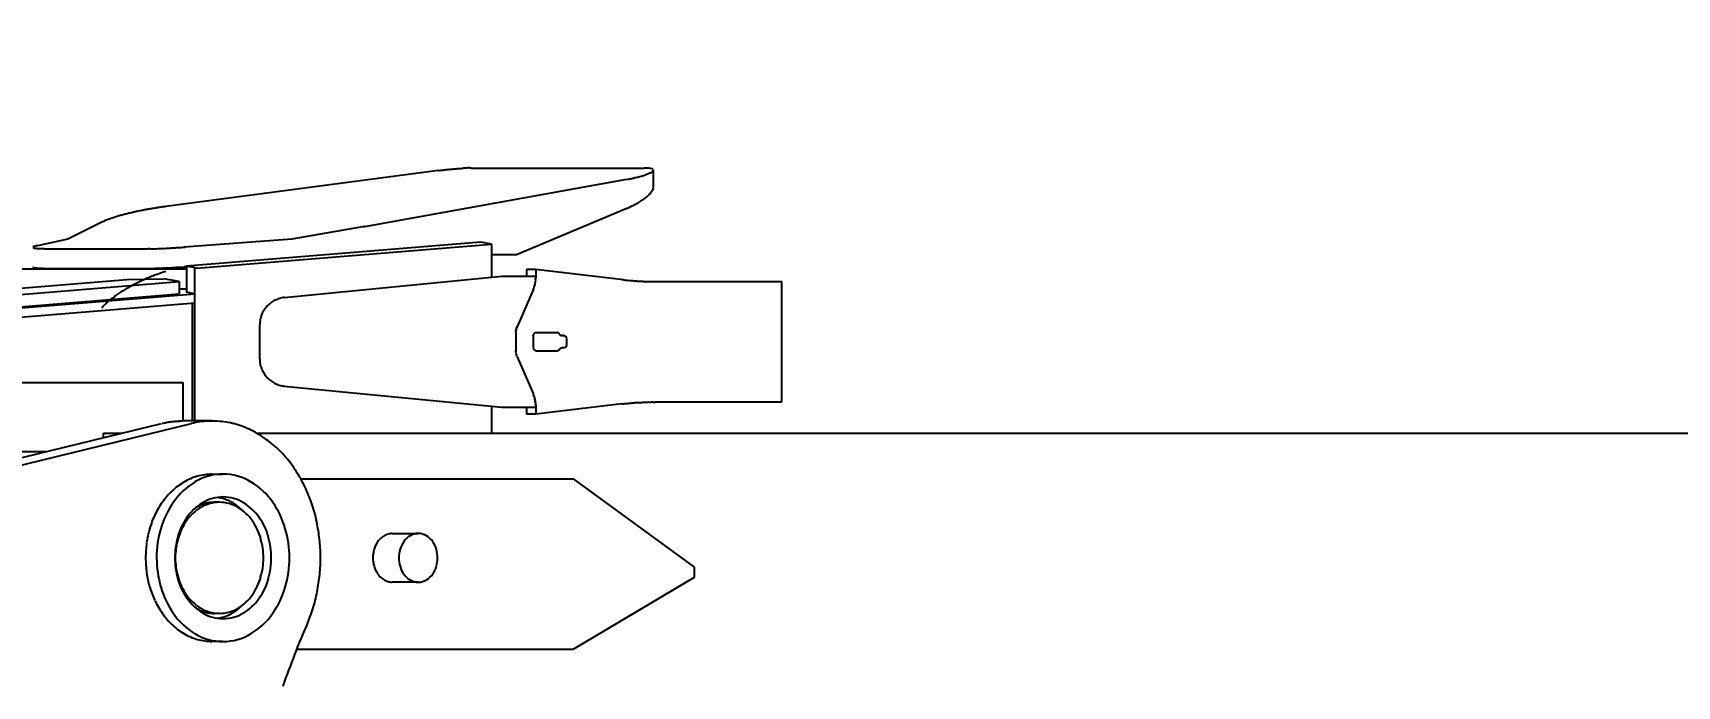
# Model space of a CAD drawing. Header units: metres. Extents: x 668617 to 675126, y 2286318 to 2293677.
# Drawn here: x 669154.351 to 669155.915, y 2287258.284 to 2287258.906 of the extents above; entities that cross this region are included whole.
import ezdxf

# ---------------------------------------------------------------- set-up
doc = ezdxf.new("R2010")
doc.units = ezdxf.units.M
doc.header["$MEASUREMENT"] = 0
doc.linetypes.add('DASHED2', pattern=[0.375, 0.25, -0.125])
doc.layers.add('0_DETALLES_COTAS', color=252, linetype='Continuous')
doc.layers.add('0_VEH_CONSTRUCCION', color=250, linetype='Continuous')
doc.styles.get("Standard").update_dxf_attribs({"font": 'arial.ttf'})
doc.dimstyles.get("Standard").update_dxf_attribs({"dimtxt": 0.18, "dimasz": 0.18, "dimexe": 0.18, "dimexo": 0.0625, "dimgap": 0.09, "dimtad": 0, "dimtih": 1, "dimtoh": 1, "dimdec": 4, "dimzin": 0, "dimdsep": 46, "dimtxsty": 'Standard', "dimcen": 0.09, "dimadec": 0, "dimazin": 0, "dimtfac": 1, "dimtdec": 4, "dimtofl": 0, "dimtmove": 0, "dimatfit": 3, "dimfxl": 1, "dimtolj": 1, "dimtzin": 0, "dimarcsym": 0})

# ---------------------------------------------------------------- blocks, each defined once
blk = doc.blocks.new('excavadora planta')
at = {"color": 0}
for p, q in [((-5.5322, 0.0151), (-5.4525, 0.0623)), ((-5.2698, 0.0623), (-5.4525, 0.0623)), ((-5.2211, 0.0573), (-5.2138, 0.0573)), ((-5.2187, 0.0387), (-5.2157, 0.0387)), ((-5.5322, 0.008), (-5.5322, 0.0151)), ((-5.35, 0.0181), (-5.3329, 0.0181)), ((-4.7755, 0.0121), (-5.1806, -0.0868)), ((-5.5322, 0.008), (-5.4525, -0.0502)), ((-4.8748, -0.0074), (-5.2002, -0.0868)), ((-5.3329, -0.0141), (-5.35, -0.0141)), ((-5.2187, -0.0347), (-5.2157, -0.0347)), ((-5.2724, -0.0502), (-5.4525, -0.0502)), ((-5.2138, -0.0533), (-5.2211, -0.0533)), ((-4.8955, -0.0683), (-5.105, -0.0683)), ((-5.2434, -0.0804), (-6.593, -0.0804)), ((-5.3984, -0.0982), (-5.3984, -0.0804)), ((-5.1423, -0.0804), (-5.1544, -0.0804)), ((-5.1423, -0.0774), (-5.1423, -0.0804)), ((-5.4845, -0.0997), (-5.4276, -0.093)), ((-5.4276, -0.0998), (-5.4276, -0.093)), ((-5.4276, -0.093), (-5.4216, -0.093)), ((-5.4052, -0.0975), (-5.4275, -0.0975)), ((-5.4216, -0.0975), (-5.4216, -0.093)), ((-5.2616, -0.1115), (-5.4052, -0.0975)), ((-5.2138, -0.0884), (-5.1942, -0.0884)), ((-5.2025, -0.0884), (-5.2025, -0.1892)), ((-5.2009, -0.0884), (-5.2009, -0.1664)), ((-5.1947, -0.0884), (-5.1947, -0.1138)), ((-5.5902, -0.101), (-5.5902, -0.1805)), ((-5.5066, -0.101), (-5.5902, -0.101)), ((-5.4153, -0.1308), (-5.4259, -0.1065)), ((-4.5651, -0.1138), (-5.1947, -0.1138)), ((-5.2454, -0.1295), (-5.2454, -0.152)), ((-5.4481, -0.1387), (-5.4481, -0.1428)), ((-5.4461, -0.1367), (-5.4451, -0.1367)), ((-5.428, -0.1347), (-5.4417, -0.1347)), ((-5.4269, -0.1351), (-5.4271, -0.1349)), ((-5.4268, -0.1352), (-5.4269, -0.1351)), ((-5.4261, -0.1367), (-5.4261, -0.1448)), ((-5.4145, -0.1466), (-5.4145, -0.1349)), ((-4.8582, -0.1384), (-5.2025, -0.1665)), ((-5.4473, -0.1443), (-5.4472, -0.1444)), ((-5.4472, -0.1444), (-5.447, -0.1445)), ((-5.4461, -0.1448), (-5.4451, -0.1448)), ((-5.4442, -0.145), (-5.4443, -0.145)), ((-5.444, -0.1451), (-5.4442, -0.145)), ((-5.4439, -0.1452), (-5.444, -0.1451)), ((-5.4438, -0.1453), (-5.4439, -0.1452)), ((-5.443, -0.1463), (-5.4429, -0.1464)), ((-5.4429, -0.1464), (-5.4428, -0.1465)), ((-5.4428, -0.1465), (-5.4426, -0.1465)), ((-5.4426, -0.1465), (-5.4425, -0.1466)), ((-5.428, -0.1468), (-5.4417, -0.1468)), ((-5.4259, -0.175), (-5.4153, -0.1507)), ((-4.8582, -0.1444), (-5.2025, -0.1725)), ((-4.8557, -0.1449), (-5.1921, -0.1724)), ((-4.8557, -0.153), (-5.1921, -0.1805)), ((-4.8405, -0.1559), (-5.1575, -0.1818)), ((-5.2616, -0.17), (-5.4052, -0.184)), ((-5.2025, -0.1725), (-5.1969, -0.1736)), ((-5.1969, -0.1907), (-5.1969, -0.1736)), ((-5.1921, -0.1805), (-5.1921, -0.1724)), ((-5.5066, -0.1805), (-5.5902, -0.1805)), ((-5.4855, -0.1817), (-5.4276, -0.1885)), ((-5.4276, -0.1885), (-5.4276, -0.1832)), ((-5.4052, -0.184), (-5.4275, -0.184)), ((-5.4216, -0.1885), (-5.4216, -0.184)), ((-5.3984, -0.2053), (-5.3984, -0.1833)), ((-5.1921, -0.1757), (-5.1969, -0.1757)), ((-5.1921, -0.1805), (-5.182, -0.1824)), ((-5.1575, -0.1818), (-5.182, -0.1824)), ((-5.4276, -0.1885), (-5.4216, -0.1885)), ((-5.2039, -0.1894), (-5.3984, -0.2053)), ((-5.3913, -0.2066), (-5.1969, -0.1907)), ((-5.2039, -0.1894), (-5.1969, -0.1907)), ((-4.4885, -0.1889), (-5.1969, -0.1889)), ((-5.1969, -0.1903), (-5.1954, -0.1902)), ((-5.1048, -0.1892), (-5.1716, -0.1892)), ((-5.4149, -0.1985), (-5.4879, -0.229)), ((-5.3984, -0.1985), (-5.4149, -0.1985)), ((-5.3984, -0.2053), (-5.3913, -0.2066)), ((-5.2666, -0.2085), (-5.1954, -0.2033)), ((-5.1048, -0.2022), (-5.1716, -0.2022)), ((-5.1186, -0.2085), (-5.0985, -0.2042)), ((-5.3147, -0.2169), (-5.4879, -0.2481)), ((-5.3132, -0.2166), (-5.2666, -0.2085)), ((-5.141, -0.2197), (-5.1186, -0.2085)), ((-5.3635, -0.2539), (-5.1834, -0.2301)), ((-5.5054, -0.2429), (-5.5054, -0.2541)), ((-5.3852, -0.2555), (-5.4992, -0.2555))]:
    blk.add_line(p, q, dxfattribs=at)
for centre, radius, start, end in [((-5.9058, 0.3157), 0.6846, 338.5983, 340.4675), ((-5.8942, 0.3111), 0.6722, 336.6949, 338.5987), ((-5.2209, 0.0208), 0.0365, 90.3139, 120.9616), ((-5.2213, 0.0208), 0.0365, 58.9873, 89.6841), ((-5.2138, 0.022), 0.0352, 74.0851, 89.9577), ((-5.2147, 0.0193), 0.0381, 59.3285, 74.0256), ((-5.1822, 0.0044), 0.1031, 156.7297, 163.1882), ((-5.2158, 0.0124), 0.0463, 121.0758, 145.2117), ((-5.2265, 0.0124), 0.0464, 34.7473, 58.8756), ((-5.2173, 0.0148), 0.0433, 46.3708, 59.3167), ((-5.2218, 0.0101), 0.0498, 35.1362, 46.3883), ((-5.177, 0.0029), 0.1085, 163.1798, 169.3172), ((-5.2051, 0.0047), 0.0595, 145.0214, 163.8275), ((-5.2172, 0.0096), 0.0337, 121.0751, 145.2104), ((-5.2152, 0.0089), 0.0308, 121.0763, 145.2129), ((-5.221, 0.0157), 0.0265, 90.3139, 120.961), ((-5.2097, 0.0096), 0.0338, 132.5766, 134.5266), ((-5.2102, 0.0101), 0.0331, 130.5824, 132.5762), ((-5.2107, 0.0107), 0.0323, 128.5527, 130.5908), ((-5.2186, 0.0145), 0.0242, 90.314, 120.9622), ((-5.2112, 0.0113), 0.0316, 126.4621, 128.5448), ((-5.2116, 0.0118), 0.0309, 124.3419, 126.4691), ((-5.212, 0.0124), 0.0302, 122.1649, 124.3364), ((-5.2123, 0.0129), 0.0296, 119.9536, 122.1683), ((-5.2126, 0.0135), 0.029, 117.6954, 119.9521), ((-5.2129, 0.014), 0.0284, 115.3927, 117.6899), ((-5.2131, 0.0144), 0.0279, 113.061, 115.3965), ((-5.2133, 0.0149), 0.0274, 110.6923, 113.0633), ((-5.2134, 0.0153), 0.027, 108.2913, 110.6947), ((-5.2136, 0.0157), 0.0266, 105.8528, 108.2851), ((-5.2213, 0.0157), 0.0265, 59.0127, 89.6863), ((-5.2137, 0.016), 0.0262, 103.3964, 105.8531), ((-5.2137, 0.0163), 0.0259, 100.8666, 103.4028), ((-5.2189, 0.0145), 0.0242, 59.0127, 89.6861), ((-5.2138, 0.0165), 0.0257, 98.3035, 100.8613), ((-5.2157, 0.0156), 0.0231, 88.1145, 90.2023), ((-5.2157, 0.0156), 0.0231, 86.009, 88.1149), ((-5.2157, 0.0155), 0.0232, 83.9074, 86.0202), ((-5.2157, 0.0154), 0.0233, 81.7769, 83.8934), ((-5.2157, 0.0153), 0.0234, 79.6628, 81.7799), ((-5.2157, 0.0151), 0.0236, 77.5453, 79.6599), ((-5.2158, 0.0149), 0.0238, 75.521, 77.5528), ((-5.2158, 0.0147), 0.024, 73.501, 75.5132), ((-5.2159, 0.0144), 0.0243, 71.5177, 73.5081), ((-5.216, 0.0141), 0.0246, 69.5431, 71.5099), ((-5.2251, 0.0095), 0.0337, 34.7662, 58.9008), ((-5.2161, 0.0138), 0.0249, 67.6135, 69.5549), ((-5.2163, 0.0135), 0.0253, 65.691, 67.6056), ((-5.2223, 0.0089), 0.0308, 34.7676, 58.9006), ((-5.2164, 0.0132), 0.0256, 63.8, 65.6866), ((-5.2166, 0.0128), 0.026, 61.9435, 63.801), ((-5.2168, 0.0124), 0.0265, 60.1278, 61.9557), ((-5.217, 0.012), 0.0269, 58.3147, 60.1121), ((-5.2372, 0.0047), 0.0595, 16.1372, 34.9374), ((-5.2273, 0.0062), 0.0565, 25.259, 35.1613), ((-5.1734, 0.0022), 0.1121, 169.3101, 175.2473), ((-5.2095, 0.004), 0.0433, 145.0198, 163.8259), ((-5.2081, 0.0038), 0.0395, 145.0223, 163.8285), ((-5.2328, 0.004), 0.0433, 16.1366, 34.9553), ((-5.2294, 0.0038), 0.0395, 16.1386, 34.9575), ((-5.2327, 0.0036), 0.0625, 16.3359, 25.2826), ((-5.3454, 0.0028), 0.0173, 144.9506, 163.7702), ((-5.3485, 0.005), 0.0135, 121.0214, 145.1399), ((-5.35, 0.0075), 0.0106, 90.3109, 120.9073), ((-5.3501, 0.0075), 0.0106, 59.0999, 89.6898), ((-5.3516, 0.005), 0.0135, 34.7647, 58.9826), ((-5.3547, 0.0028), 0.0173, 16.1374, 34.9567), ((-5.3329, 0.0078), 0.0102, 74.1505, 89.9585), ((-5.3332, 0.007), 0.0111, 59.3878, 74.091), ((-5.3339, 0.0057), 0.0126, 46.4223, 59.3756), ((-5.3352, 0.0044), 0.0145, 35.181, 46.4397), ((-5.3368, 0.0032), 0.0164, 25.2989, 35.2065), ((-5.1717, 0.002), 0.1138, 175.2407, 181.0953), ((-5.1967, 0.0021), 0.0683, 163.6614, 180.071), ((-5.2034, 0.0021), 0.0496, 163.6604, 180.0711), ((-5.2025, 0.0021), 0.0453, 163.6631, 180.0716), ((-5.2349, 0.0021), 0.0453, 359.9296, 16.3052), ((-5.2389, 0.0021), 0.0496, 359.9291, 16.3031), ((-5.2456, 0.0021), 0.0683, 359.9294, 16.3037), ((-5.2369, 0.0024), 0.067, 8.0072, 16.3563), ((-5.2393, 0.002), 0.0693, 359.9587, 8.026), ((-5.3429, 0.002), 0.0199, 163.6037, 180.0717), ((-5.3429, 0.002), 0.0199, 179.9298, 196.3045), ((-5.3571, 0.002), 0.0199, 359.9298, 16.3045), ((-5.3571, 0.002), 0.0199, 343.6037, 0.0717), ((-5.3384, 0.0025), 0.0182, 16.3706, 25.3207), ((-5.3396, 0.0021), 0.0195, 8.0421, 16.3933), ((-5.3403, 0.002), 0.0202, 359.9911, 8.0591), ((-5.3403, 0.002), 0.0202, 351.8643, 0.0074), ((-5.1967, 0.0019), 0.0683, 179.9294, 196.3037), ((-5.2034, 0.0019), 0.0496, 179.9298, 196.305), ((-5.2025, 0.002), 0.0453, 179.9291, 196.3031), ((-5.2349, 0.002), 0.0453, 343.6593, 0.0709), ((-5.2389, 0.0019), 0.0496, 343.6626, 0.0715), ((-5.2455, 0.0019), 0.0683, 343.6618, 0.0712), ((-5.2393, 0.002), 0.0693, 351.9024, 359.9759), ((-5.3454, 0.0012), 0.0173, 196.138, 214.9574), ((-5.3485, -0.001), 0.0135, 214.7635, 238.9815), ((-5.3516, -0.001), 0.0135, 301.0214, 325.1399), ((-5.3547, 0.0012), 0.0173, 324.9506, 343.7702), ((-5.3352, -0.0004), 0.0145, 313.4402, 324.693), ((-5.3368, 0.0008), 0.0164, 324.6711, 334.6084), ((-5.3384, 0.0015), 0.0182, 334.5848, 343.5429), ((-5.3396, 0.0019), 0.0195, 343.5238, 351.8859), ((-5.1721, 0.002), 0.1134, 181.0885, 186.9548), ((-5.2081, 0.0002), 0.0395, 196.137, 214.9562), ((-5.2294, 0.0002), 0.0395, 325.019, 343.8258), ((-5.2369, 0.0016), 0.0669, 343.5603, 351.9204), ((-5.35, -0.0035), 0.0106, 239.1003, 269.6902), ((-5.3501, -0.0035), 0.0106, 270.3113, 300.9077), ((-5.3329, -0.0038), 0.0102, 270.0407, 285.8371), ((-5.3332, -0.003), 0.0111, 285.8999, 300.5638), ((-5.3339, -0.0017), 0.0126, 300.5719, 313.4581), ((-5.1745, 0.0017), 0.111, 186.9476, 192.9419), ((-5.2051, -0.0007), 0.0595, 196.1375, 214.9382), ((-5.2095, 0), 0.0433, 196.1377, 214.9568), ((-5.2328, 0), 0.0433, 325.0216, 343.828), ((-5.2372, -0.0007), 0.0595, 325.0213, 343.8276), ((-5.2326, 0.0004), 0.0625, 334.6265, 343.581), ((-5.1788, 0.0007), 0.1067, 192.9347, 199.1741), ((-5.2172, -0.0055), 0.0337, 214.7678, 238.9017), ((-5.2152, -0.0049), 0.0308, 214.7663, 238.902), ((-5.2096, -0.0055), 0.034, 225.1426, 227.0903), ((-5.2101, -0.006), 0.0332, 227.0946, 229.0878), ((-5.2106, -0.0066), 0.0324, 229.0818, 231.1212), ((-5.2186, -0.0105), 0.0242, 239.0139, 269.6859), ((-5.2111, -0.0072), 0.0317, 231.123, 233.2097), ((-5.2115, -0.0077), 0.031, 233.2167, 235.3513), ((-5.2189, -0.0105), 0.0242, 270.3147, 300.9602), ((-5.225, -0.0055), 0.0337, 301.0754, 325.2118), ((-5.2223, -0.0049), 0.0308, 301.0727, 325.208), ((-5.2164, -0.0092), 0.0255, 293.8299, 295.6957), ((-5.2165, -0.0089), 0.0259, 295.6816, 297.5226), ((-5.2167, -0.0085), 0.0263, 297.5278, 299.3429), ((-5.2169, -0.0081), 0.0268, 299.343, 301.1312), ((-5.2272, -0.0022), 0.0565, 324.7464, 334.6501), ((-5.1844, -0.0013), 0.1007, 199.1657, 205.7779), ((-5.2158, -0.0083), 0.0464, 214.7478, 238.8763), ((-5.221, -0.0117), 0.0265, 239.0136, 269.6861), ((-5.2119, -0.0083), 0.0303, 235.3391, 237.5215), ((-5.2123, -0.0089), 0.0297, 237.5297, 239.7601), ((-5.2126, -0.0094), 0.029, 239.7587, 242.0362), ((-5.2128, -0.0099), 0.0285, 242.0355, 244.3593), ((-5.2131, -0.0104), 0.0279, 244.3594, 246.7279), ((-5.2133, -0.0108), 0.0274, 246.7318, 249.1429), ((-5.2134, -0.0113), 0.027, 249.1373, 251.5883), ((-5.2136, -0.0116), 0.0266, 251.5874, 254.0751), ((-5.2213, -0.0117), 0.0265, 270.3137, 300.9613), ((-5.2137, -0.012), 0.0262, 254.0772, 256.5979), ((-5.2137, -0.0123), 0.0259, 256.6009, 259.15), ((-5.2138, -0.0125), 0.0257, 259.1519, 261.7557), ((-5.2157, -0.0116), 0.0231, 270.0037, 272.0803), ((-5.2157, -0.0115), 0.0231, 272.0776, 274.1528), ((-5.2157, -0.0115), 0.0232, 274.1504, 276.1912), ((-5.2157, -0.0114), 0.0233, 276.194, 278.2005), ((-5.2157, -0.0112), 0.0234, 278.1965, 280.1968), ((-5.2157, -0.0111), 0.0236, 280.2006, 282.192), ((-5.2158, -0.0109), 0.0238, 282.1946, 284.1745), ((-5.2158, -0.0107), 0.024, 284.1701, 286.136), ((-5.2159, -0.0104), 0.0243, 286.1395, 288.0891), ((-5.216, -0.0102), 0.0245, 288.0902, 290.0217), ((-5.2161, -0.0099), 0.0248, 290.0116, 291.9227), ((-5.2162, -0.0096), 0.0252, 291.9288, 293.8182), ((-5.2265, -0.0084), 0.0463, 301.075, 325.2112), ((-5.2173, -0.0108), 0.0433, 300.6342, 313.5463), ((-5.2217, -0.0061), 0.0497, 313.5291, 324.7709), ((-5.1909, -0.0044), 0.0935, 205.7683, 212.8941), ((-5.2209, -0.0168), 0.0365, 238.9883, 269.6844), ((-5.2213, -0.0168), 0.0365, 270.3137, 300.961), ((-5.2138, -0.018), 0.0352, 270.042, 285.9059), ((-5.2147, -0.0153), 0.0381, 285.9648, 300.6223), ((-5.1976, -0.0088), 0.0855, 212.8845, 220.676), ((-5.2037, -0.014), 0.0775, 220.6674, 229.2738), ((-5.2086, -0.0197), 0.0699, 229.2683, 238.8023), ((-5.2119, -0.0251), 0.0636, 238.8064, 249.2812), ((-5.2134, -0.0293), 0.0592, 249.298, 260.551), ((-5.2139, -0.0308), 0.0576, 272.2668, 283.8111), ((-2.2303, -12.8398), 13.0898, 103.02678, 103.03045), ((-5.2138, -0.0313), 0.0571, 260.5799, 272.2332), ((-5.0692, -16.5031), 16.4151, 90.43356, 90.43654), ((-4.8248, -16.5089), 16.4246, 91.28277, 91.28575), ((-4.5776, -16.5031), 16.4262, 92.14243, 92.14541), ((-4.3892, -15.3252), 15.2579, 93.01171, 93.01492), ((-4.1622, -15.317), 15.2634, 93.86086, 93.86407), ((-3.9326, -15.3062), 15.2698, 94.7201, 94.72331), ((-3.802, -14.274), 14.2535, 95.58126, 95.5847), ((-3.5272, -14.8377), 14.8428, 96.42234, 96.42555), ((-3.4361, -13.8443), 13.8673, 97.25204, 97.25548), ((-3.2368, -13.8316), 13.8813, 98.07119, 98.07463), ((-3.0325, -13.8164), 13.8964, 98.9106, 98.91404), ((-2.8307, -13.7962), 13.9092, 99.7413, 99.74474), ((-2.791, -12.9204), 13.0541, 100.56004, 100.56371), ((-2.6041, -12.8943), 13.0641, 101.38305, 101.38672), ((-2.4149, -12.8706), 13.0796, 102.21253, 102.2162), ((-5.4405, -18.1008), 18, 90.20615, 90.2105), ((-5.3199, -17.2065), 17.1065, 90.61614, 90.62073), ((-5.1961, -17.2121), 17.114, 91.02592, 91.0305), ((-5.0703, -17.2178), 17.1223, 91.44162, 91.44621), ((-4.9465, -17.2196), 17.1277, 91.85101, 91.85559), ((-4.8531, -16.4098), 16.3217, 92.2658, 92.27061), ((-4.7351, -16.4097), 16.3268, 92.67478, 92.6796), ((-4.6153, -16.4096), 16.3327, 93.08978, 93.0946), ((-4.4955, -16.4095), 16.3395, 93.50446, 93.50927), ((-4.3757, -16.4077), 16.3454, 93.91919, 93.92401), ((-4.3138, -15.6646), 15.6087, 94.32723, 94.33227), ((-4.1977, -15.6611), 15.6144, 94.74807, 94.75311), ((-4.085, -15.6558), 15.6189, 95.15664, 95.16168), ((-3.9706, -15.6523), 15.6261, 95.57059, 95.57563), ((-3.927, -14.9678), 14.9494, 95.98599, 95.99126), ((-3.8192, -14.9611), 14.9544, 96.3944, 96.39967), ((6.4695, 0.0522), 11.8981, 180.72459, 180.72711), ((6.4798, 0.3565), 11.9161, 182.18994, 182.19246), ((6.4764, 0.6575), 11.928, 183.63769, 183.64021), ((6.4628, 0.9584), 11.9373, 185.08599, 185.08851), ((6.9924, 1.3162), 12.5004, 186.50689, 186.50918), ((7.0415, 1.6322), 12.5887, 187.91309, 187.91539), ((7.0868, 1.952), 12.6814, 189.31843, 189.32073), ((7.1208, 2.2756), 12.7713, 190.72859, 190.73088), ((8.5402, 2.9077), 14.288, 192.16174, 192.1638), ((8.5487, 3.2757), 14.3783, 193.5901, 193.59216), ((8.5488, 3.652), 14.4715, 195.04037, 195.04243), ((8.5364, 4.0325), 14.563, 196.50099, 196.50305), ((8.5031, 4.4172), 14.6452, 197.98327, 197.98533), ((10.2021, 5.4105), 16.5732, 199.43821, 199.44005), ((10.1316, 5.8528), 16.6597, 200.95518, 200.95702), ((10.0517, 6.2856), 16.7456, 202.43795, 202.43978), ((-5.2633, -0.1293), 0.0179, 79.208, 84.4932), ((-5.2633, -0.1293), 0.0179, 73.8068, 79.2081), ((-5.2633, -0.1293), 0.0179, 68.4763, 73.8059), ((-5.2633, -0.1293), 0.0179, 63.1546, 68.4804), ((-5.2633, -0.1294), 0.0179, 57.8317, 63.1517), ((-5.2633, -0.1294), 0.0179, 52.5163, 57.8292), ((-5.2634, -0.1294), 0.018, 47.2148, 52.5194), ((-5.2634, -0.1294), 0.018, 41.9185, 47.2142), ((-5.2634, -0.1294), 0.018, 36.6328, 41.9189), ((-5.2634, -0.1295), 0.018, 31.3531, 36.6296), ((-5.2635, -0.1295), 0.0181, 26.0867, 31.354), ((-5.2635, -0.1295), 0.0181, 20.8334, 26.092), ((-5.2635, -0.1295), 0.0181, 15.544, 20.8294), ((-5.2635, -0.1295), 0.0182, 10.3026, 15.5456), ((-5.2635, -0.1295), 0.0182, 5.1018, 10.3006), ((-5.2636, -0.1295), 0.0182, 359.8759, 5.1023), ((4.3869, -1.4272), 9.919, 172.53424, 172.53538), ((5.1593, -0.572), 10.6162, 177.66016, 177.66108), ((4.1759, -3.3938), 10.1596, 161.30912, 161.31026), ((4.3492, -2.4067), 10.0564, 166.96297, 166.96412), ((3.8595, -4.3658), 10.2226, 155.56946, 155.5706), ((3.4149, -5.2926), 10.2528, 149.81575, 149.81689), ((2.8272, -6.1591), 10.2339, 143.95654, 143.95769), ((2.134, -6.9351), 10.1828, 138.11938, 138.12053), ((1.3504, -7.6208), 10.1101, 132.25013, 132.25128), ((0.4763, -8.1708), 9.9814, 126.40211, 126.40325), ((-0.4505, -8.6154), 9.8412, 120.51169, 120.51284), ((-0.3787, -11.1022), 12.0799, 114.80589, 114.80681), ((-1.5749, -11.3283), 11.8422, 109.08309, 109.08401), ((-2.7523, -11.3847), 11.5661, 103.46986, 103.47078), ((-3.3488, -15.0335), 15.0437, 98.01475, 98.01544), ((-4.7679, -14.7572), 14.6362, 92.6558, 92.65649), ((-5.0117, -14.663), 14.5327, 91.70848, 91.70894), ((-4.0695, -14.8891), 14.8163, 95.32613, 95.32658), ((-3.1085, -15.0398), 15.0851, 98.90915, 98.90961), ((-2.1287, -15.1151), 15.3411, 102.48278, 102.48324), ((-1.0735, -15.0962), 15.5851, 106.28768, 106.28814), ((-1.8396, -10.0469), 10.5455, 109.98859, 109.98928), ((-1.1235, -9.9212), 10.6962, 113.82552, 113.8262), ((-0.42, -9.7202), 10.8208, 117.66527, 117.66596), ((0.2835, -9.4815), 10.9606, 121.50392, 121.50461), ((0.9493, -9.1423), 11.0445, 125.37069, 125.37138), ((1.6277, -8.7779), 11.1663, 129.2936, 129.29429), ((2.2433, -8.3257), 11.232, 133.1871, 133.18779), ((2.8337, -7.8232), 11.2963, 137.11742, 137.11811), ((1.1695, -5.4962), 8.5126, 140.97335, 140.97426), ((1.8574, -4.5634), 8.5385, 148.76476, 148.76567), ((1.5464, -5.0345), 8.5355, 144.97644, 144.97735), ((1.8574, -4.5633), 8.5385, 148.76476, 148.76567), ((1.5466, -5.0436), 8.541, 144.92469, 144.9256), ((2.8343, -7.8349), 11.3048, 137.07077, 137.07146), ((1.1699, -5.4957), 8.5126, 140.97335, 140.97426), ((2.2566, -8.3247), 11.2406, 133.23378, 133.23447), ((1.6161, -8.7768), 11.1583, 129.24368, 129.24437), ((0.9631, -9.1535), 11.062, 125.38608, 125.38677), ((0.2849, -9.48), 10.9606, 121.50392, 121.50461), ((-0.4184, -9.7312), 10.8319, 117.63442, 117.63511), ((-1.1342, -9.9195), 10.6911, 113.76394, 113.76463), ((-1.8249, -10.0451), 10.5498, 110.0527, 110.05339), ((-1.09, -15.1132), 15.5979, 106.20184, 106.2023), ((-2.1073, -15.1132), 15.3452, 102.55147, 102.55193), ((-3.1057, -15.0378), 15.0851, 98.90915, 98.90961), ((-4.0853, -14.8871), 14.8146, 95.25357, 95.25403), ((-4.9896, -14.6798), 14.5521, 91.78041, 91.78087), ((-5.5913, -17.6064), 17.4725, 89.4642, 89.46488), ((-8.3104, -24.7031), 24.7369, 83.30778, 83.30824), ((-10.9291, -24.6466), 25.1217, 77.34978, 77.35024), ((-21.7812, -48.3296), 50.8938, 71.25639, 71.25662), ((-26.9811, -46.7847), 51.3884, 65.20127, 65.2015), ((29.8809, 37.6971), 51.7485, 226.97685, 226.97708), ((33.4608, 33.665), 51.5237, 220.9966, 220.99683), ((15.4492, 14.5603), 25.5295, 215.14421, 215.14467), ((16.542, 12.2238), 25.2065, 209.36219, 209.36265), ((9.7218, 6.5337), 16.5513, 203.76348, 203.76417), ((9.9982, 4.9258), 16.2337, 198.16825, 198.16893), ((10.0485, 3.3932), 15.872, 192.84814, 192.84882), ((6.0856, 1.3991), 11.6137, 187.59726, 187.59817), ((5.8407, 0.3532), 11.2774, 182.48909, 182.49001), ((10.0437, 6.0864), 16.6623, 201.90923, 201.91014), ((10.1191, 5.6623), 16.5794, 200.45271, 200.45363), ((10.1757, 5.2287), 16.4865, 198.97285, 198.97377), ((10.2135, 4.7951), 16.3866, 197.49701, 197.49792), ((10.2513, 4.3709), 16.3004, 196.0359, 196.03682), ((7.1181, 3.1234), 12.9489, 194.56138, 194.56253), ((7.1257, 2.7991), 12.8785, 193.15739, 193.15854), ((7.1031, 2.4597), 12.7835, 191.7002, 191.70135), ((7.0806, 2.1354), 12.6995, 190.28907, 190.29021), ((7.0505, 1.8186), 12.617, 188.89911, 188.90025), ((6.9978, 1.4943), 12.5186, 187.47099, 187.47213), ((6.945, 1.1926), 12.4305, 186.1248, 186.12595), ((6.8772, 0.8759), 12.3331, 184.6962, 184.69734), ((6.8019, 0.5892), 12.2378, 183.38868, 183.38983), ((6.7115, 0.2875), 12.1333, 181.99276, 181.9939), ((6.6286, 0.0085), 12.0439, 180.68063, 180.68178), ((5.8187, 0.347), 11.2774, 182.48909, 182.49001), ((6.0543, 1.3831), 11.6031, 187.5573, 187.55821), ((10.0391, 3.3863), 15.8842, 192.83806, 192.83875), ((9.9638, 4.9185), 16.2218, 198.18208, 198.18277), ((9.7127, 6.5135), 16.5577, 203.70618, 203.70687), ((16.5206, 12.2158), 25.2065, 209.36219, 209.36265), ((15.4279, 14.533), 25.5187, 215.10962, 215.11008), ((33.4398, 33.6186), 51.499, 220.96496, 220.96519), ((29.8602, 37.6881), 51.7485, 226.97685, 226.97708), ((-27.0008, -46.7567), 51.3542, 65.18364, 65.18387), ((-21.8005, -48.3394), 50.8938, 71.25639, 71.25662), ((-10.948, -24.6566), 25.1217, 77.34978, 77.35024), ((-8.329, -24.7131), 24.7369, 83.30778, 83.30824), ((-5.5968, -17.6039), 17.4598, 89.50503, 89.50572), ((-5.4074, -26.2581), 26.1134, 90.08256, 90.08279), ((-6.387, -16.2913), 16.174, 86.66075, 86.6612), ((-9.5898, -32.6263), 32.7449, 82.72766, 82.72789), ((-11.8883, -32.6263), 33.1145, 78.77946, 78.77969), ((-14.2244, -32.3626), 33.3926, 74.75611, 74.75634), ((-16.5228, -31.9481), 33.6775, 70.79455, 70.79478), ((-18.8213, -31.2699), 33.8778, 66.74272, 66.74295), ((17.9942, 24.6869), 34.1463, 226.65434, 226.65457), ((19.5769, 22.9911), 34.0782, 222.75941, 222.75964), ((20.9712, 21.1069), 33.9029, 218.81882, 218.81905), ((22.1394, 19.185), 33.6822, 215.02341, 215.02364), ((8.8756, 8.4834), 16.7181, 211.07426, 211.07472), ((8.8568, 8.5021), 16.7117, 211.16293, 211.16339), ((22.1773, 19.147), 33.6915, 214.93416, 214.93439), ((20.9716, 21.1064), 33.9029, 218.81882, 218.81905), ((19.6151, 22.9903), 34.1059, 222.71643, 222.71666), ((17.9949, 24.7236), 34.1738, 226.6977, 226.69793), ((-18.8194, -31.2716), 33.8778, 66.74272, 66.74295), ((-16.5207, -31.9122), 33.642, 70.77344, 70.77367), ((-14.222, -32.4021), 33.429, 74.77309, 74.77332), ((-11.8856, -32.6283), 33.1145, 78.77946, 78.77969), ((-9.6246, -32.6283), 32.7497, 82.66227, 82.6625), ((-6.3839, -16.2933), 16.174, 86.66074, 86.6612), ((-5.3663, -26.2224), 26.0758, 90.16548, 90.16571), ((-4.7497, -14.7672), 14.6362, 92.6558, 92.65649), ((-3.3301, -15.031), 15.0313, 98.02142, 98.02211), ((-2.7333, -11.3947), 11.5661, 103.46986, 103.47078), ((-1.5556, -11.3381), 11.8422, 109.08309, 109.08401), ((-0.359, -11.1119), 12.0799, 114.80589, 114.80681), ((-0.4305, -8.6173), 9.8347, 120.53398, 120.53513), ((0.4967, -8.1801), 9.9814, 126.40211, 126.40325), ((1.371, -7.6148), 10.0989, 132.30763, 132.30878), ((2.155, -6.9439), 10.1828, 138.11938, 138.12053), ((2.8484, -6.1675), 10.2339, 143.95654, 143.95769), ((3.4288, -5.2931), 10.2425, 149.83099, 149.83214), ((3.8811, -4.366), 10.2195, 155.60792, 155.60907), ((4.1977, -3.4011), 10.1596, 161.30911, 161.31026), ((5.1907, -0.5782), 10.6256, 177.66224, 177.66315), ((4.4088, -1.4413), 9.9199, 172.49108, 172.49222), ((4.3711, -2.4061), 10.0547, 167.00481, 167.00596), ((3.7145, -3.9726), 9.8974, 157.28345, 157.28505), ((3.8007, -3.7247), 9.8847, 158.80039, 158.802), ((3.8815, -3.4661), 9.8703, 160.3685, 160.3701), ((3.9408, -3.2021), 9.8411, 161.93095, 161.93256), ((4.0055, -2.9488), 9.8275, 163.45026, 163.45186), ((4.0864, -2.4315), 9.7714, 166.49119, 166.49279), ((4.0433, -2.6847), 9.792, 164.99271, 164.99431), ((4.1296, -1.9088), 9.7052, 169.54939, 169.55099), ((4.108, -2.1621), 9.7332, 168.06158, 168.06318), ((5.7266, -1.605), 11.2361, 172.54857, 172.54995), ((5.7266, -1.9004), 11.2781, 171.06152, 171.06289), ((5.3813, -0.1529), 10.7958, 179.96598, 179.96736), ((5.6074, -0.4358), 11.0256, 178.49789, 178.49926), ((5.6514, -0.725), 11.0809, 177.01042, 177.01179), ((5.689, -1.0141), 11.1373, 175.53618, 175.53755), ((5.7078, -1.3033), 11.1822, 174.06779, 174.06916), ((-5.2636, -0.152), 0.0182, 354.8047, 359.9978), ((-5.2635, -0.152), 0.0181, 318.0059, 323.2734), ((-5.2635, -0.152), 0.0181, 323.2693, 328.529), ((-5.2635, -0.152), 0.0181, 328.5327, 333.7851), ((-5.2635, -0.152), 0.0182, 333.7812, 339.0272), ((-5.2635, -0.152), 0.0182, 339.0285, 344.2692), ((-5.2636, -0.152), 0.0182, 344.2758, 349.5122), ((-5.2636, -0.152), 0.0182, 349.5019, 354.7999), ((-5.2634, -0.1522), 0.0179, 275.5538, 280.8685), ((-5.2634, -0.1522), 0.0179, 280.8646, 286.1835), ((-5.2634, -0.1521), 0.0179, 286.1877, 291.4754), ((-5.2634, -0.1521), 0.0179, 291.4748, 296.8486), ((-5.2634, -0.1521), 0.018, 296.8497, 302.1513), ((-5.2634, -0.1521), 0.018, 302.1507, 307.4441), ((-5.2634, -0.152), 0.018, 307.4408, 312.7255), ((-5.2634, -0.152), 0.018, 312.7296, 318.0056), ((-5.2052, -0.0933), 0.0954, 301.467, 303.321), ((-5.1993, -0.1022), 0.0847, 303.3174, 305.41), ((-5.1925, -0.1117), 0.073, 305.402, 307.834), ((-5.1849, -0.1215), 0.0607, 307.8193, 310.7509), ((-5.1768, -0.1309), 0.0482, 310.7339, 314.3932), ((-5.1682, -0.1396), 0.036, 314.3478, 319.2507), ((-5.5478, -18.3431), 18.1626, 89.86644, 89.87079), ((-5.6813, -18.4065), 18.2268, 89.44296, 89.44732), ((-5.8108, -18.4323), 18.2544, 89.03292, 89.03727), ((-5.9443, -18.4542), 18.2789, 88.6114, 88.61576), ((-6.0777, -18.476), 18.3045, 88.19104, 88.1954), ((-6.2487, -19.5155), 19.3494, 87.77819, 87.78231), ((-6.3917, -19.5365), 19.3764, 87.35377, 87.3579), ((-6.5348, -19.5533), 19.4003, 86.92991, 86.93403), ((-6.6757, -19.5743), 19.4294, 86.51402, 86.51815), ((-6.8188, -19.5891), 19.4533, 86.09199, 86.09612), ((-7.0483, -20.7486), 20.6263, 85.6716, 85.67549), ((-7.1998, -20.762), 20.6516, 85.25126, 85.25516), ((-7.3558, -20.7776), 20.6807, 84.8203, 84.8242), ((-7.5073, -20.7888), 20.7061, 84.40159, 84.40548), ((-7.6589, -20.7978), 20.7304, 83.98327, 83.98717), ((-7.9628, -22.0983), 22.0561, 83.54853, 83.55219), ((5.5629, -0.4684), 10.9942, 178.50927, 178.51202), ((5.7764, -0.1895), 11.204, 179.96651, 179.96926), ((4.8103, -1.242), 10.2926, 174.08241, 174.08539), ((5.6415, -1.042), 11.1024, 175.55393, 175.55668), ((5.6069, -0.7568), 11.0494, 177.0175, 177.02025), ((4.8249, -1.5168), 10.339, 172.57264, 172.57562), ((4.8222, -2.0636), 10.4211, 169.58248, 169.58546), ((4.8279, -1.7887), 10.3806, 171.08327, 171.08625), ((4.802, -2.3384), 10.4546, 168.07794, 168.08092), ((4.0472, -2.4447), 9.7415, 166.54576, 166.54897), ((4.0097, -2.6999), 9.7677, 165.03545, 165.03866), ((3.9641, -2.9604), 9.7945, 163.49068, 163.49389), ((3.9077, -3.2156), 9.8164, 161.96585, 161.96906), ((3.8433, -3.4708), 9.8377, 160.43315, 160.43636), ((3.7681, -3.7286), 9.8569, 158.87102, 158.87423), ((3.6822, -3.9784), 9.8703, 157.33526, 157.33847), ((-5.2213, -0.0645), 0.1284, 289.9124, 291.2857), ((-5.222, -0.0628), 0.1303, 291.2866, 292.6454), ((-5.222, -0.0627), 0.1304, 292.6416, 293.9924), ((-5.2213, -0.0643), 0.1286, 293.9929, 295.362), ((-5.2198, -0.0674), 0.1252, 295.3589, 296.7665), ((-5.2175, -0.072), 0.12, 296.7655, 298.2345), ((-5.2143, -0.0779), 0.1133, 298.2328, 299.7909), ((-5.2102, -0.0851), 0.105, 299.7897, 301.4722), ((-4.1132, -15.4648), 15.3129, 94.0498, 94.05553), ((-4.1644, -15.4632), 15.3078, 93.85324, 93.85897), ((-4.2126, -15.4993), 15.3406, 93.6588, 93.66453), ((-4.2563, -15.6213), 15.4596, 93.46266, 93.46839), ((-4.3015, -15.7252), 15.5607, 93.26778, 93.27351), ((-4.3527, -15.7869), 15.6195, 93.06165, 93.06738), ((-4.4069, -15.8034), 15.6332, 92.8543, 92.86003), ((-4.4656, -15.7747), 15.6017, 92.6384, 92.64413), ((-4.5289, -15.6962), 15.5205, 92.41273, 92.41846), ((-5.2184, -0.0728), 0.1196, 287.0289, 288.5032), ((-4.5723, -16.2057), 16.0278, 92.17547, 92.18097), ((-4.6461, -16.0157), 15.8353, 91.92911, 91.93461), ((-5.2201, -0.0678), 0.1249, 288.5006, 289.913), ((-4.7152, -16.1491), 15.9664, 91.65957, 91.66507), ((-4.7953, -16.1318), 15.947, 91.36816, 91.37366), ((-4.8739, -16.779), 16.5925, 91.03837, 91.04365), ((-4.9821, -16.6987), 16.5106, 90.66257, 90.66784), ((-5.1715, -0.3749), 0.1857, 90.0042, 90.4731), ((-5.1628, -16.0532), 15.8641, 89.78727, 89.78933), ((-5.2403, -17.9137), 17.725, 89.55754, 89.55937), ((-5.3103, -17.7677), 17.5797, 89.3236, 89.32544), ((-5.3663, -16.3463), 16.1592, 89.06367, 89.06573), ((-5.4929, -18.2906), 18.1055, 88.76182, 88.76365), ((-5.5912, -18.1822), 17.9996, 88.43958, 88.44142), ((-5.7131, -18.0457), 17.8669, 88.03508, 88.03691), ((-5.835, -17.862), 17.6879, 87.61822, 87.62005), ((-6.004, -17.9468), 17.7805, 87.08362, 87.08545), ((-6.206, -18.0552), 17.9, 86.45378, 86.45562), ((-6.4315, -17.8008), 17.6618, 85.67069, 85.67253), ((-7.0036, -20.5214), 20.421, 84.64478, 84.64639), ((-7.509, -20.2953), 20.2499, 83.15945, 83.16105), ((-8.8336, -23.414), 23.5231, 80.85889, 80.86026), ((-5.0974, -0.1943), 0.00474, 72.8623, 79.7094), ((-5.0961, -0.1904), 0.000617, 29.3715, 80.7792), ((-4.0619, -15.4703), 15.3091, 94.24311, 94.24884), ((-4.1146, -15.4702), 15.3052, 94.04054, 94.04627), ((-4.1659, -15.5093), 15.3406, 93.83368, 93.83941), ((-4.211, -15.6313), 15.4594, 93.63062, 93.63635), ((-4.2592, -15.7352), 15.5602, 93.42356, 93.42929), ((-4.3135, -15.7954), 15.6171, 93.20611, 93.21184), ((-4.3692, -15.8119), 15.6306, 92.99308, 92.99881), ((-4.4324, -15.7832), 15.5987, 92.76084, 92.76657), ((-4.4972, -15.7032), 15.5159, 92.53045, 92.53618), ((-4.5424, -16.214), 16.0243, 92.2827, 92.2882), ((-4.621, -16.0224), 15.8299, 92.02075, 92.02625), ((-4.6932, -16.1589), 15.964, 91.73876, 91.74426), ((-4.7796, -16.14), 15.9427, 91.42497, 91.43047), ((-4.8591, -16.7887), 16.5895, 91.0895, 91.09477), ((-4.9723, -16.7068), 16.5058, 90.69689, 90.70216), ((-5.1715, -0.3791), 0.1768, 89.9983, 90.4906), ((-5.167, -16.242), 16.0399, 89.77429, 89.77704), ((-5.2542, -16.3645), 16.163, 89.46431, 89.46706), ((-5.357, -16.5498), 16.3495, 89.10723, 89.10998), ((-5.5096, -17.9332), 17.7356, 88.6817, 88.68422), ((-5.6561, -17.7824), 17.5889, 88.1907, 88.19323), ((-5.8369, -17.8099), 17.623, 87.60352, 87.60604), ((-6.0656, -17.8613), 17.6854, 86.86754, 86.87006), ((-6.4666, -19.3446), 19.191, 85.91163, 85.91393), ((-5.1048, -0.1746), 0.0303, 282.0077, 283.557), ((-6.9294, -19.4238), 19.3084, 84.5564, 84.55869), ((-5.0994, -0.2184), 0.016, 81.0598, 83.8133), ((-5.102, -0.1863), 0.0183, 283.5084, 286.0064), ((-5.0992, -0.1959), 0.0083, 285.7622, 291.2719), ((-5.0979, -0.2094), 0.00688, 74.9747, 81.3629), ((-5.0965, -0.2025), 0.00117, 285.3534, 324.4318), ((-5.0962, -0.2035), 0.000699, 24.423, 85.827), ((-3.1856, -12.1054), 12.0777, 100.15272, 100.15318), ((-3.1855, -12.1054), 12.0777, 100.15272, 100.15318), ((-3.1854, -12.1054), 12.0777, 100.15272, 100.15318), ((-3.1853, -12.1054), 12.0777, 100.15272, 100.15318), ((-3.2041, -12.1242), 12.0929, 100.04912, 100.04958), ((-3.1851, -12.1053), 12.0777, 100.15272, 100.15318), ((-3.2039, -12.1053), 12.0744, 100.06472, 100.06518), ((-3.2226, -12.1242), 12.0896, 99.9612, 99.96166), ((-3.2037, -12.1053), 12.0744, 100.06472, 100.06518), ((-3.2224, -12.1241), 12.0896, 99.9612, 99.96166), ((-3.2224, -12.1053), 12.0711, 99.97667, 99.97713), ((-3.2223, -12.1241), 12.0896, 99.9612, 99.96166), ((-3.241, -12.1241), 12.0864, 99.87323, 99.87369), ((-3.2221, -12.1052), 12.0711, 99.97667, 99.97713), ((-3.2408, -12.124), 12.0864, 99.87323, 99.87369), ((-3.2596, -12.124), 12.0832, 99.78521, 99.78567), ((-5.2158, 0.0163), 0.2485, 280.0163, 280.6465), ((-5.2144, 0.0086), 0.2407, 280.6475, 281.2986), ((-5.2122, -0.0021), 0.2298, 281.2927, 281.9755), ((-5.2093, -0.0158), 0.2158, 281.9797, 282.7075), ((-5.2056, -0.0321), 0.199, 282.7027, 283.4931), ((-5.2011, -0.0509), 0.1797, 283.4918, 284.3691), ((-5.1957, -0.0718), 0.1581, 284.369, 285.3684), ((-5.1895, -0.0944), 0.1347, 285.3613, 286.5312), ((-5.1825, -0.1178), 0.1102, 286.5245, 287.9477), ((-5.1748, -0.1416), 0.0852, 287.9372, 289.7782), ((-5.1664, -0.1648), 0.0605, 289.7453, 292.3393), ((-5.1575, -0.1864), 0.0372, 292.2503, 296.4734), ((-5.4906, -0.2499), 0.0169, 135.2847, 140.2631), ((-5.4865, -0.2539), 0.0226, 131.6231, 135.3271), ((-5.4826, -0.2583), 0.0285, 128.7099, 131.6412), ((-5.4789, -0.2629), 0.0344, 126.2978, 128.7259), ((-5.4756, -0.2674), 0.04, 124.2197, 126.3029), ((-5.4726, -0.2718), 0.0452, 122.388, 124.2262), ((-5.4701, -0.2758), 0.05, 120.7318, 122.3918), ((-5.4679, -0.2794), 0.0543, 119.2079, 120.7363), ((-5.4661, -0.2826), 0.0579, 117.7703, 119.2018), ((-5.4648, -0.2852), 0.0608, 116.4165, 117.7776), ((-5.4638, -0.2872), 0.063, 115.1065, 116.4188), ((-5.4632, -0.2885), 0.0645, 113.8229, 115.1047), ((-5.4629, -0.2892), 0.0652, 112.5551, 113.8232), ((-5.2156, 0.0141), 0.2463, 277.5195, 278.1564), ((-5.2164, 0.0196), 0.2519, 278.1552, 278.7804), ((-5.2168, 0.0218), 0.2541, 278.7792, 279.3969), ((-5.2166, 0.0207), 0.2529, 279.3951, 280.0139), ((-5.5016, -0.243), 0.00375, 158.7833, 181.0291), ((-5.4986, -0.2441), 0.00698, 147.2338, 159.2558), ((-5.4947, -0.2465), 0.0115, 140.1651, 147.4571), ((-5.4732, -0.3372), 0.0903, 103.3876, 104.4052), ((-5.4707, -0.348), 0.1013, 102.4811, 103.385), ((-5.4686, -0.357), 0.1107, 101.6643, 102.4905), ((-5.4672, -0.3642), 0.118, 100.8859, 101.6596), ((-5.4662, -0.3693), 0.1232, 100.147, 100.887), ((-5.5042, -0.2541), 0.00106, 112.9867, 197.4453), ((-5.5035, -0.2526), 0.00257, 225.9988, 260.8961), ((-5.4996, -0.2601), 0.00864, 115.2416, 125.8717), ((-5.5012, -0.2434), 0.012, 256.9269, 264.3917), ((-5.4943, -0.271), 0.0207, 111.3917, 115.8064), ((-5.4998, -0.2309), 0.0246, 264.1037, 267.7744), ((-5.4891, -0.2839), 0.0346, 108.8527, 111.4928), ((-5.4992, -0.217), 0.0385, 267.7102, 270.0622), ((-5.4844, -0.2977), 0.0492, 107.0162, 108.8892), ((-5.4801, -0.3116), 0.0638, 105.5754, 107.0263), ((-5.4764, -0.3249), 0.0776, 104.3988, 105.5858), ((-5.3852, -0.1576), 0.0979, 269.9932, 270.7789), ((-5.3853, -0.1455), 0.1101, 270.7751, 271.4715), ((-5.3857, -0.1334), 0.1221, 271.4764, 272.1074), ((-5.3861, -0.1215), 0.134, 272.1049, 272.6819), ((-4.5519, -16.3454), 16.1113, 92.94062, 92.94543), ((-4.4035, -16.3668), 16.141, 93.45831, 93.46312), ((-4.2675, -16.3739), 16.1568, 93.93315, 93.93796), ((-4.1513, -16.2303), 16.022, 94.37809, 94.3829), ((-4.0943, -15.4715), 15.2702, 94.80382, 94.80886), ((-3.9748, -15.5964), 15.4051, 95.20287, 95.20791), ((-3.8586, -15.699), 15.5182, 95.5904, 95.59544), ((-3.8182, -15.1028), 14.929, 95.9626, 95.96787), ((-3.7152, -15.1567), 14.9936, 96.32719, 96.33246), ((-3.6188, -15.1893), 15.037, 96.67328, 96.67856), ((-3.5241, -15.2022), 15.0611, 97.02034, 97.02561), ((-3.5162, -14.5745), 14.4393, 97.35023, 97.35573)]:
    blk.add_arc(centre, radius, start, end, dxfattribs=at)
blk = doc.blocks.new('_DotSmall')
at = {"color": 0, "linetype": 'ByBlock', "const_width": 0.5}
blk.add_lwpolyline([(-0.0625, 0, 1), (0.0625, 0, 1)], format="xyb", close=True, dxfattribs=at)
blk = doc.blocks.new('*D373')
at = {"layer": '0_DETALLES_COTAS', "linetype": 'DASHED2', "lineweight": -2, "ltscale": 5, "transparency": 16777216}
for p, q in [((669153.3262, 2287266.0536), (669156.2425, 2287266.0722)), ((669156.0625, 2287266.0711), (669156.0881, 2287262.0534)), ((669156.1252, 2287256.2189), (669156.0996, 2287260.2365)), ((669153.3889, 2287256.2015), (669156.3052, 2287256.22))]:
    blk.add_line(p, q, dxfattribs=at)
at = {"layer": 'Defpoints', "color": 0, "linetype": 'DASHED2', "ltscale": 5, "transparency": 16777216}
for p in [(669153.2637, 2287266.0532), (669156.1252, 2287256.2189), (669153.3264, 2287256.2011)]:
    blk.add_point(p, dxfattribs=at)
at = {"layer": '0_DETALLES_COTAS', "linetype": 'DASHED2', "lineweight": -2, "ltscale": 5, "transparency": 16777216, "xscale": 0.8, "yscale": 0.8, "zscale": 0.8}
for p, rotation in [((669156.0625, 2287266.0711), 90.36464228955685), ((669156.1252, 2287256.2189), 270.3646422895569)]:
    blk.add_blockref('_DotSmall', p, dxfattribs=dict(at, rotation=rotation))
at = {"layer": '0_DETALLES_COTAS', "linetype": 'DASHED2', "ltscale": 5, "transparency": 16777216, "insert": (669156.0939, 2287261.145), "char_height": 0.8, "attachment_point": 5}
blk.add_mtext('\\A1;10.00', dxfattribs=at)
blk = doc.blocks.new('_ArchTick')
at = {"color": 0, "linetype": 'ByBlock', "const_width": 0.15}
blk.add_lwpolyline([(-0.5, -0.5), (0.5, 0.5)], dxfattribs=at)
blk = doc.blocks.new('*D460')
at = {"layer": '0_DETALLES_COTAS', "linetype": 'DASHED2', "lineweight": -2, "ltscale": 5, "transparency": 16777216}
for p, q in [((669170.0043, 2287265.9467), (669170.0043, 2287266.7467)), ((669153.3262, 2287265.9464), (669170.1843, 2287265.9467)), ((669153.3264, 2287256.2007), (669170.1845, 2287256.201)), ((669170.0045, 2287256.201), (669170.0045, 2287255.401))]:
    blk.add_line(p, q, dxfattribs=at)
at = {"layer": 'Defpoints', "color": 0, "linetype": 'DASHED2', "ltscale": 5, "transparency": 16777216}
for p in [(669153.2637, 2287265.9464), (669170.0043, 2287265.9467), (669153.2639, 2287256.2007)]:
    blk.add_point(p, dxfattribs=at)
at = {"layer": '0_DETALLES_COTAS', "linetype": 'DASHED2', "lineweight": -2, "ltscale": 5, "transparency": 16777216, "xscale": 0.8, "yscale": 0.8, "zscale": 0.8}
for p, rotation in [((669170.0043, 2287265.9467), 270.0011146385457), ((669170.0045, 2287256.201), 90.00111463854569)]:
    blk.add_blockref('_ArchTick', p, dxfattribs=dict(at, rotation=rotation))
at = {"layer": '0_DETALLES_COTAS', "linetype": 'DASHED2', "ltscale": 5, "transparency": 16777216, "insert": (669170.0044, 2287261.0739), "char_height": 1, "attachment_point": 5, "rotation": 270.0011}
blk.add_mtext('\\A1;Zona trabajo', dxfattribs=at)

msp = doc.modelspace()

# ---------------------------------------------------------------- block references
at = {"layer": '0_VEH_CONSTRUCCION', "xscale": 1.44, "yscale": 1.44, "zscale": 1.44, "rotation": 180}
msp.add_blockref('excavadora planta', (669147.01341, 2287258.40937), dxfattribs=at)

# ---------------------------------------------------------------- dimensions: what is measured, and where the dimension line sits
at = {"layer": '0_DETALLES_COTAS', "color": 251, "linetype": 'DASHED2', "ltscale": 5}
for p1, p2, distance, text, override, picture, middle in [((669153.26391, 2287256.20069), (669153.26372, 2287265.94639), -16.74054, 'Zona trabajo', {"dimtxt": 1, "dimasz": 0.8, "dimgap": 0.5, "dimtih": 0, "dimdec": 2, "dimblk1": 'ArchTick', "dimblk2": 'ArchTick', "dimsah": 1, "dimclrd": 256, "dimclre": 256, "dimclrt": 256}, '*D460', (669170.00436, 2287261.07386)), ((669153.26371, 2287266.05324), (669153.32641, 2287256.20108), 2.79886, '10.00', {"dimtxt": 0.8, "dimasz": 0.8, "dimgap": 0.5, "dimdec": 2, "dimblk1": 'DotSmall', "dimblk2": 'DotSmall', "dimsah": 1, "dimclrd": 256, "dimclre": 256, "dimclrt": 256}, '*D373', (669156.09386, 2287261.14497))]:
    dim = msp.add_aligned_dim(p1=p1, p2=p2, distance=distance, text=text, dimstyle='Standard', override=override, dxfattribs=at)
    dim.commit()
    dim.dimension.update_dxf_attribs({"geometry": picture, "text_midpoint": middle})

doc.saveas('drawing.dxf')
